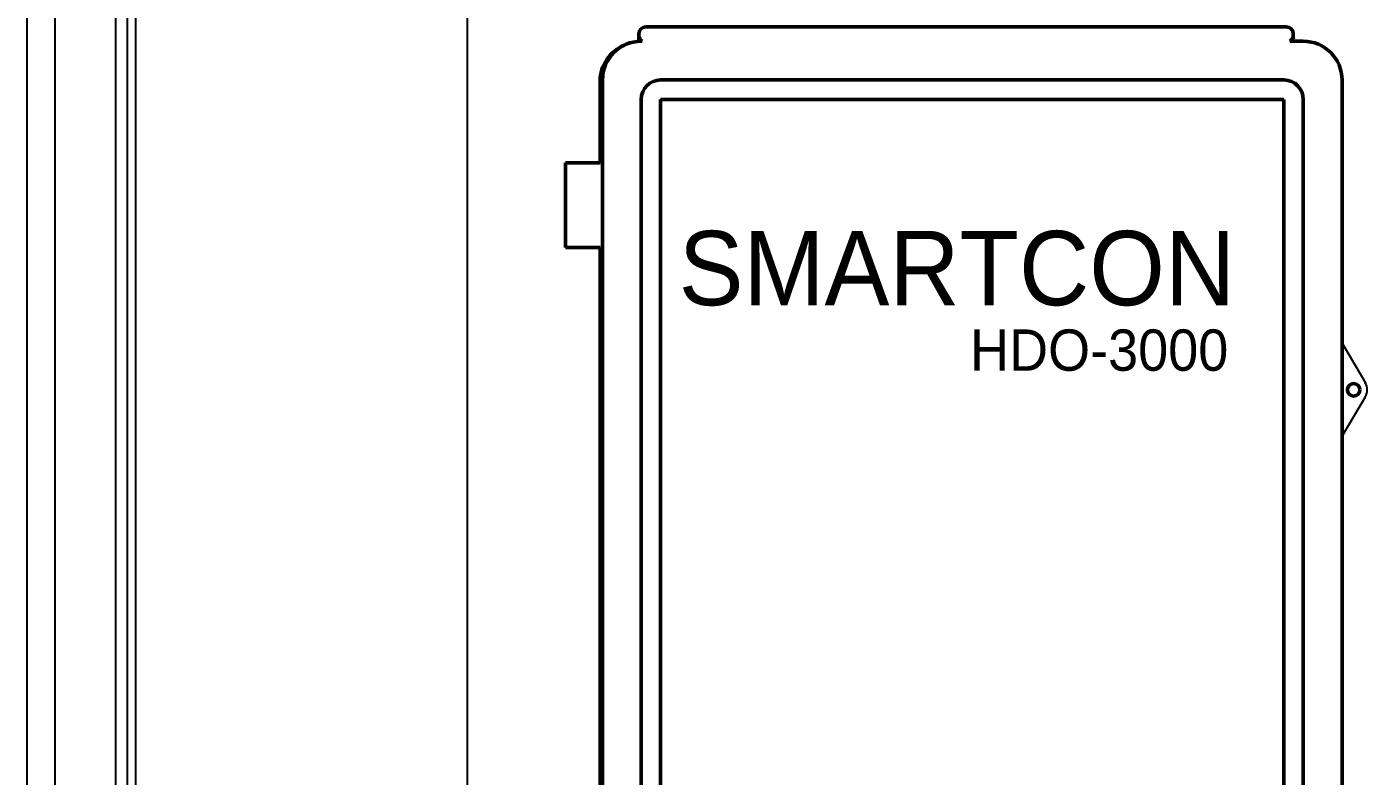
# Model space of a CAD drawing. Header units: millimetres. Extents: x 1448 to 104164, y -19509 to -89.
# Drawn here: x 5174.2 to 5498.7, y -6423.9 to -6242.5 of the extents above; entities that cross this region are included whole.
import ezdxf

# ---------------------------------------------------------------- set-up
doc = ezdxf.new("R2010")
doc.units = ezdxf.units.MM
doc.header["$LTSCALE"] = 60
doc.header["$MEASUREMENT"] = 0
doc.linetypes.add('HIDDEN', pattern=[2, 1, -1])
doc.layers.get('0').update_dxf_attribs({"linetype": 'CONTINUOUS'})
doc.layers.add('TEXT', color=3, linetype='CONTINUOUS')
doc.layers.add('가시적인 것(ISO)', color=7, linetype='CONTINUOUS', lineweight=50)
doc.styles.add('굴림', font='')
doc.styles.get('굴림').set_extended_font_data('Gulim')

# ---------------------------------------------------------------- blocks, each defined once
blk = doc.blocks.new('SMARTCON')
at = {"color": 8}
for p, q in [((188.06, -43.71), (193.7, -53.3)), ((188.06, -66.21), (193.7, -56.63))]:
    blk.add_line(p, q, dxfattribs=at)
blk.add_arc((190.87, -54.96), 3.28, 329.5169, 30.485, dxfattribs=at)
at = {"layer": '가시적인 것(ISO)', "color": 8}
for p, q in [((174.56, 32.92), (19.5, 32.92)), ((17.81, 31.14), (17.81, 31.23)), ((17.81, 31.14), (17.81, 30.95)), ((17.81, 30.86), (17.81, 30.95)), ((17.81, 30.86), (17.81, 30.06)), ((18.62, 29.41), (18.37, 29.41)), ((178.68, 29.41), (175.44, 29.41)), ((176.25, 31.23), (176.25, 31.14)), ((176.25, 30.95), (176.25, 31.14)), ((176.25, 30.95), (176.25, 30.86)), ((176.25, 30.06), (176.25, 30.86)), ((8.44, 0), (8.44, 19.79)), ((8.99, 20.04), (8.99, -224.65)), ((173.99, 20.04), (23.06, 20.04)), ((188.06, -224.65), (188.06, 20.04)), ((18.37, 15.35), (18.37, -219.96)), ((23.06, 15.35), (173.99, 15.35)), ((23.06, -219.96), (23.06, 15.35)), ((173.99, 15.35), (173.99, -219.96)), ((178.68, -219.96), (178.68, 15.35)), ((0, 0), (5.62, 0)), ((0, 0), (0, -20.53)), ((5.62, 0), (8.44, 0)), ((5.62, -20.53), (0, -20.53)), ((8.44, -20.53), (5.62, -20.53)), ((8.44, -187.5), (8.44, -20.53))]:
    blk.add_line(p, q, dxfattribs=at)
blk.add_circle((190.87, -54.96), 1.52, dxfattribs=at)
for centre, radius, start, end in [((19.5, 31.23), 1.69, 90, 180), ((174.56, 31.23), 1.69, 0, 90), ((18.37, 20.04), 9.38, 90, 180), ((16.88, 30.06), 0.937, 312.7153, 0), ((19.5, 30.86), 1.69, 180, 238.8688), ((174.56, 30.86), 1.69, 301.1312, 0), ((177.19, 30.06), 0.937, 180, 223.8461), ((178.68, 20.04), 9.38, 0, 90), ((17.81, 19.79), 9.37, 111.919, 180), ((23.06, 15.35), 4.69, 90, 180), ((173.99, 15.35), 4.69, 0, 90)]:
    blk.add_arc(centre, radius, start, end, dxfattribs=at)
at = {"layer": 'TEXT', "attachment_point": 9, "style": '굴림'}
for s, insert, char_height in [('SMARTCON', (162.17, -34.75, 18.97), 18), ('HDO-3000', (160.52, -50.49, 18.97), 10)]:
    blk.add_mtext(s, dxfattribs=dict(at, insert=insert, char_height=char_height))

msp = doc.modelspace()

# ---------------------------------------------------------------- linework, layer by layer
at = {"color": 4}
for p, q in [((5174.19, -1513.43), (5174.19, -7713.43)), ((5180.92, -1513.43), (5180.92, -7713.43)), ((5195.63, -1513.43), (5195.63, -7713.43)), ((5198.45, -1513.43), (5198.45, -7713.43)), ((5200.45, -1513.43), (5200.45, -7713.43))]:
    msp.add_line(p, q, dxfattribs=at)
at = {"color": 3}
msp.add_line((5280.75, -1513.43), (5280.75, -7713.43), dxfattribs=at)
at = {"color": 3, "linetype": 'HIDDEN'}
msp.add_line((5174.15, -4673.43), (5174.15, -7713.43), dxfattribs=at)

# ---------------------------------------------------------------- block references
msp.add_blockref('SMARTCON', (5304.55, -6275.41))

doc.saveas('drawing.dxf')
